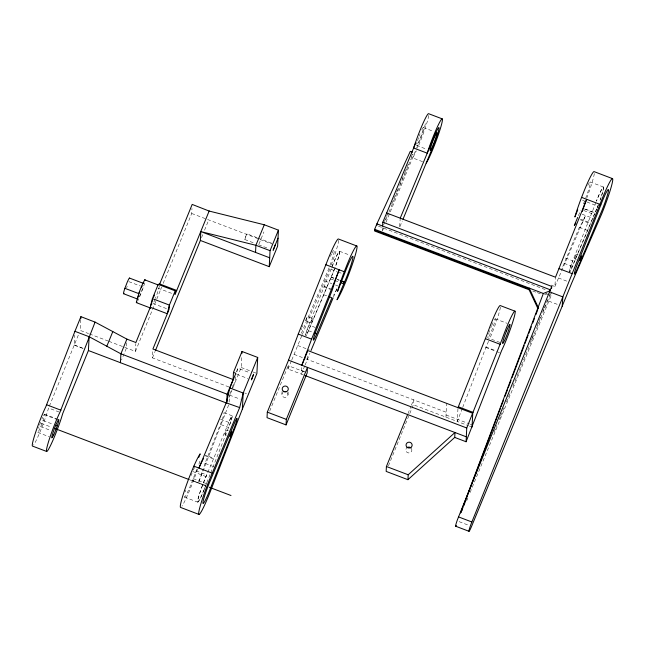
<?xml version="1.0" encoding="UTF-8"?>
<svg xmlns="http://www.w3.org/2000/svg" width="645" height="645" viewBox="0 0 645 645"><rect width="100%" height="100%" fill="white"/><g stroke="black" fill="none" stroke-linecap="round" stroke-linejoin="round"><path stroke-width="0.48" stroke-dasharray="3.23 2.42" d="M301.554 370.778L301.836 365.255M83.092 348.502L74.231 345.131L74.739 335.215M80.77 319.606L80.23 330.417L88.55 333.578M126.71 342.809L126.444 347.994L121.574 359.95M108.884 341.318L135.434 351.412L135.837 343.519M228.935 386.984L152.454 357.886L152.8 350.985M163.193 283.373L191.718 213.471L191.976 208.44M232.668 388.403L232.821 385.468M233.039 387.492L241.198 367.489L241.714 357.483M281.938 394.135L282.083 391.378M303.271 374.85L288.057 369.061L288.226 365.707L306.238 372.56M287.993 394.813L288.138 392.055M307.383 359.442L307.633 354.508M388.443 465.827L413.356 404.754L413.606 399.836L411.357 405.35M445.953 417.154L446.654 403.367M457.95 408.672L457.297 421.467L468.56 425.756M229.128 402.02L229.435 396.094M235.675 376.849L235.481 380.421L232.482 387.758M399.658 226.548L400.166 219.107M551.112 285.09L554.877 286.525L555.498 277.213M382.275 230.555L382.477 227.693M470.092 492.514L551.104 295.733L551.37 291.935M159.307 286.033L159.251 286.549A12.191 1.072 -69.2 0 1 155.413 298.361M226.564 435.165C223.122 435.496 225.96 428.087 228.29 430.61M213.326 466.085L213.221 466.504L204.997 463.376L221.283 422.088A9.844 0.863 -69.2 0 0 224.025 413.05M324.169 286.719L324.282 286.283L330.683 288.718M588.055 222.469L588.167 222.025L580.855 219.244M184.317 496.424A18.012 1.58 -69.2 0 0 190.735 484.967L197.096 468.681M193.178 478.614L206.448 483.661L205.715 485.669L192.444 480.622M236.36 371.722L237.957 368.239L249.962 372.802M206.4 483.645L204.013 489.853A17.399 1.532 -69.2 0 1 197.813 500.923A17.399 1.532 -69.2 0 1 204.304 480.751L229.668 420.242A9.844 0.863 -69.2 0 1 232.248 416.178A9.844 0.863 -69.2 0 1 229.507 425.216L228.604 427.522L220.372 424.394M305.504 335.061A9.232 0.814 -69.2 0 1 308.882 325.153L331.812 267.215M594.964 205.078L595.738 202.99M462.328 408.341L457.297 421.467L413.356 404.754M462.691 407.406L486.83 345.051A24.373 2.145 -69.2 0 0 488.942 340.471M40.659 422.169L39.208 426.087L50.737 430.473M228.661 404.931L198.442 482.766A29.065 2.556 -69.2 0 0 203.264 469.1M197.62 468.988A29.065 2.556 -69.2 0 1 193.395 480.847L190.646 487.862A29.065 2.556 -69.2 0 1 181.93 506.18M204.336 489.192L205.626 485.895L190.114 479.961M198.878 464.166L199.95 461.457A29.065 2.556 -69.2 0 1 199.434 463.239M236.836 371.923L237.957 368.239M206.763 482.718L210.367 473.728M210.73 472.825L228.58 427.433A9.232 0.814 -69.2 0 0 232.023 416.726A9.232 0.814 -69.2 0 0 228.733 422.604M324.282 286.283L324.024 286.936L331.337 289.718M490.748 327.999L491.393 326.354M588.167 222.025L587.909 222.678L579.686 219.55M331.861 267.248L333.513 263.071A17.399 1.532 -69.2 0 1 339.464 251.961A17.399 1.532 -69.2 0 1 335.126 267.248M49.343 406.173L78.351 335.013M135.434 351.412L161.677 287.098M152.454 357.886L155.114 351.364M201.514 237.658L203.03 233.933M204.554 230.201L208.738 219.945M258.967 244.02L263.91 231.894M229.862 394.184L232.111 388.677M228.927 397.586L231.918 390.241M269.675 411.163L288.226 365.707M288.057 369.061L291.427 360.805M291.806 359.886L301.949 335.327M301.384 374.132L304.762 365.868M305.133 364.957L309.923 353.21M407.987 413.622L410.986 406.269M530.569 341.519L531.714 338.722M532.093 337.786L533.23 334.989M537.027 325.669L538.93 321.008M539.309 320.073L540.446 317.276M542.727 311.68L543.864 308.891M544.243 307.955L546.138 303.295M546.525 302.36L547.661 299.562M549.177 295.837L550.322 293.04M494.191 431.844L496.86 425.313M499.149 419.718L500.294 416.92M500.673 415.985L504.1 407.592M506.39 401.996L510.582 391.741M512.872 386.137L550.612 293.798M382.59 230.588L383.719 227.83M554.877 286.525L585.539 215.511A29.065 2.556 -69.2 0 1 579.371 227.298L563.246 265.45A9.844 0.863 -69.2 0 1 561.69 268.634M466.649 500.875L468.181 497.158M126.622 287.735L126.694 287.557A8.393 0.742 -69.2 0 0 127.218 286.195M385.984 222.299L416.307 148.898M416.678 147.995L421.072 137.208A15.037 1.322 -69.2 0 0 424.837 122.711M399.981 226.556L402.262 221.033M384.476 221.42L387.532 214.059M391.733 203.941L396.32 192.903M396.699 191.984L397.844 189.227M399.755 184.623L404.342 173.586M404.721 172.667L408.156 164.386M411.212 157.025L413.123 152.43M383.63 224.936L388.596 212.979M388.975 212.06L413.042 154.107M194.597 467.206L193.484 469.874L206.755 474.93L206.005 476.574A18.012 1.58 -69.2 0 0 197.668 500.722A18.012 1.58 -69.2 0 0 204.013 490.015M302.336 334.408L327.499 274.552A29.065 2.556 -69.2 0 0 330.256 267.57M333.465 297.087L336.948 288.791M205.239 455.773L213.463 458.901L213.721 458.305L205.497 455.168M332.151 266.337A18.012 1.58 -69.2 0 1 339.738 251.623A18.012 1.58 -69.2 0 1 332.82 273.295L307.592 332.836A9.844 0.863 -69.2 0 1 306.028 336.021M578.42 215.672L580.653 210.383M584.394 208.972L595.013 213.011L571.47 268.578A9.844 0.863 -69.2 0 1 569.914 271.763M491.716 325.531L492.675 323.266A10.223 0.895 -69.2 0 1 493.562 321.347M594.376 214.237L572.405 266.232A9.232 0.814 -69.2 0 1 569.583 272.005M595.537 211.641L596.714 208.867M596.706 209.044L595.101 212.81L584.483 208.77M310.842 322.895L312.503 318.388L307.399 316.445L306.125 319.194L305.657 321L310.769 322.943L312.503 318.388M224.855 434.52L226.589 429.957M257.008 237.65L246.946 233.821L245.616 236.562L244.778 239.513L254.839 243.342M244.778 239.513L246.946 233.821M323.629 294.733L327.37 296.071M305.657 321L307.399 316.445M587.514 230.475L579.371 227.298M578.089 254.783C575.735 252.243 572.945 259.669 576.348 259.33M574.647 258.685L576.388 254.13M544.606 294.628L547.145 293.612M532.754 291.056L536.422 292.354M537.341 292.685L541.01 293.983M603.486 187.018L590.207 181.971A18.012 1.58 -69.2 0 1 585.805 197.91M423.346 127.533L433.327 131.33M582.532 200.329L586.071 201.675M586.958 202.014L594.924 205.046L572.768 260.894A9.232 0.814 -69.2 0 0 569.221 271.771M416.541 145.399L426.522 149.197M583.685 210.504L594.303 214.543M582.169 214.229L593.537 218.558M422.58 161.669L412.598 157.872L413.324 156.775A24.373 2.145 -69.2 0 0 416.315 150.809M565.439 258.008L572.752 260.79L571.841 263.079A9.844 0.863 -69.2 0 0 569.172 271.287M564.141 263.337L572.365 266.474M558.393 277.947L567.278 281.325M378.43 226.153L546.678 290.153M545.476 293.596L551.104 295.733M548.887 301.159L558.659 304.875M339.601 251.276L350.219 255.315M495.207 318.799L507.188 323.355M257.927 237.997L271.65 243.213M191.718 213.471L259 239.069M259.935 239.424L272.037 244.028M331.046 269.296L337.238 271.658M338.125 271.988L341.665 273.335M258.5 244.737L267.651 248.212M331.224 277.068L333.876 278.076M337.416 279.422L339.181 280.091M331.135 277.269L333.788 278.277M337.327 279.624L339.101 280.293M499.915 342.455L487.934 337.899A10.223 0.895 -69.2 0 1 488.007 336.44M330.425 278.801L333.965 280.148M334.852 280.486L339.27 282.171M324.782 280.954L331.885 283.655M335.44 285.009L338.109 286.025M485.846 346.954L495.981 350.815M485.677 347.389L495.82 351.243M496.739 351.589L499.504 352.646M315.268 327.475L308.866 325.04L307.963 327.338A9.844 0.863 -69.2 0 0 305.287 335.545M308.487 330.724L313.059 332.465M158.009 288.146L172.344 293.604M297.692 345.47L309.237 349.856M128.815 281.639L140.336 286.025M294.056 354.379L304.714 358.435M305.601 358.765L446.203 412.236M152.873 303.44L167.2 308.891M446.066 414.993L469.391 423.862M470.31 424.216L472.156 424.918M469.431 426.087L471.181 426.748M301.57 370.456L304.375 371.528M241.198 367.489L252.276 371.705M253.203 372.052L255.968 373.108M236.715 374.277L247.793 378.494M89.478 333.933L107.957 340.963M244.673 392.966L246.511 393.668M229.491 395.103L240.15 399.166M74.24 344.954L83.108 348.324M223.92 412.679L232.152 415.807M220.542 419.25L228.765 422.378M459.127 521.652L468.899 525.369M59.227 412.074L48.593 408.027L47.182 412.631A24.373 2.145 -69.2 0 1 33.661 444.986M44.529 414.187L57.824 419.242M44.126 414.614L57.421 419.669M192.734 471.519L206.005 476.574M43.062 420.492L52.817 424.2M193.395 480.847L205.553 485.467M41.135 423.289L51.415 427.2M37.749 432.4L49.278 436.786M184.502 497.093L197.773 502.149M500.399 307.23A24.373 2.145 -69.2 0 1 489.692 338.746M494.304 319.904A10.223 0.895 -69.2 0 1 493.723 325.024A10.223 0.895 -69.2 0 1 488.273 337.666M488.604 334.223A10.223 0.895 -69.2 0 1 489.039 332.82M489.281 332.07A10.223 0.895 -69.2 0 1 489.829 330.482M411.639 448.864A3.048 2.927 2.9 0 1 408.503 452.935A3.048 2.927 2.9 0 1 406.39 448.283M287.347 392.66A3.048 2.927 2.9 0 1 287.065 396.602A3.048 2.927 2.9 0 1 282.953 396.667A3.048 2.927 2.9 0 1 282.518 392.732M336.819 288.871A29.065 2.556 -69.2 0 1 333.505 295.442M338.657 240.303A29.065 2.556 -69.2 0 1 330.595 266.691M334.489 268.941A17.399 1.532 -69.2 0 1 332.836 273.117L308.528 330.482A9.232 0.814 -69.2 0 1 306.198 335.513M331.981 253.162A17.399 1.532 -69.2 0 1 334.287 251.59A17.399 1.532 -69.2 0 1 329.7 266.159M329.055 267.844A17.399 1.532 -69.2 0 1 327.725 271.182L303.416 328.547A9.232 0.814 -69.2 0 1 301.094 333.57M330.425 256.42A17.399 1.532 -69.2 0 1 331.53 254.066M301.344 329.797A9.232 0.814 -69.2 0 1 301.82 328.402M302.344 326.934A9.232 0.814 -69.2 0 1 302.9 325.427M204.997 463.376A29.065 2.556 -69.2 0 1 203.586 468.076M185.268 491.901A18.012 1.58 -69.2 0 1 185.768 490.216M191.033 475.542A18.012 1.58 -69.2 0 1 192.065 473.075M155.123 299.087A12.191 1.072 -69.2 0 1 152.873 304.343M43.529 415.638A9.748 0.855 -69.2 0 1 42.223 422.838A9.748 0.855 -69.2 0 1 37.66 431.408M38.507 428.24A9.748 0.855 -69.2 0 1 38.958 426.837M41.893 419.137A9.748 0.855 -69.2 0 1 42.764 417.178M142.384 288.887A8.393 0.742 -69.2 0 1 141.142 292.274M140.61 293.612A8.393 0.742 -69.2 0 1 139.328 296.571M144.682 282.849A12.191 1.072 -69.2 0 1 143.448 286.872M143.134 287.799A12.191 1.072 -69.2 0 1 141.231 292.967M140.941 293.693A12.191 1.072 -69.2 0 1 137.74 300.868M421.798 129.919A9.562 0.839 -69.2 0 1 421.572 134.474A9.562 0.839 -69.2 0 1 416.452 145.012M416.606 144.037A9.562 0.839 -69.2 0 1 416.993 142.553M417.573 140.65A9.562 0.839 -69.2 0 1 418.879 136.917M419.169 136.135A9.562 0.839 -69.2 0 1 420.072 133.838M428.748 115.487A24.373 2.145 -69.2 0 1 417.549 148.044M600.027 200.337A18.012 1.58 -69.2 0 0 603.357 187.002A18.012 1.58 -69.2 0 0 596.375 201.208L597.391 198.813A17.399 1.532 -69.2 0 1 603.228 187.574A17.399 1.532 -69.2 0 1 600.221 199.627M598.415 204.715A18.012 1.58 -69.2 0 1 597.044 208.198M584.459 201.417A18.012 1.58 -69.2 0 1 583.427 203.989M587.829 185.341A18.012 1.58 -69.2 0 1 589.635 182.317M594.311 173.537A29.065 2.556 -69.2 0 1 586.974 197.547M598.366 204.691A17.399 1.532 -69.2 0 1 597.044 208.053"/><path stroke-width="0.97" d="M255.541 252.413L255.896 245.294L264.273 224.774L278.43 230.144L277.616 246.156L269.247 266.667L200.369 240.456L200.821 231.41M529.085 289.758L529.166 288.073L538.156 307.246L538.059 308.907L529.085 289.758L374.584 230.983L374.672 229.306L376.89 223.863L410.284 151.349L412.413 152.155M466.319 436.826L466.746 427.99L502.165 339.036A24.373 2.145 -69.2 0 1 515.202 312.172A24.373 2.145 -69.2 0 1 501.576 350.662L466.069 441.744L454.725 437.423L407.946 479.695L386.161 471.406L386.411 466.496L407.608 414.541L466.319 436.826L466.069 441.744M472.051 427.079L472.745 413.292L307.834 350.566L301.836 365.255L311.591 339.149L339.206 269.803A29.065 2.556 -69.2 0 0 332.514 289.411L316.187 330.466A9.844 0.863 -69.2 0 0 313.341 339.705A9.844 0.863 -69.2 0 0 315.816 335.964L331.941 297.813L329.2 296.764M80.819 318.63L80.915 316.663L95.081 322.113L126.896 339.117L135.885 342.535L150.277 307.262L152.389 298.627L158.202 284.389L159.71 283.985L176.73 290.46L175.222 290.863L158.202 284.389M46.65 451.468L32.468 446.074A24.373 2.145 -69.2 0 1 35.999 431.231A24.373 2.145 -69.2 0 1 45.876 406.592L74.933 331.32L89.123 336.714L88.413 350.525L62.775 413.421L61.364 418.033A24.373 2.145 -69.2 0 1 49.351 447.832A24.373 2.145 -69.2 0 1 48.238 442.68A24.373 2.145 -69.2 0 1 60.058 411.986L95.081 322.113M120.446 362.708L120.897 353.815L126.896 339.117M159.71 283.985L192.178 204.417L209.19 211.068L264.273 224.774M233.119 379.607L233.482 372.391L242.02 351.477L257.71 357.443L256.895 373.463L242.367 409.067L209.02 494.852A29.065 2.556 -69.2 0 1 198.66 513.347A29.065 2.556 -69.2 0 1 209.512 479.646L239.666 407.592L243.197 393.039L257.71 357.443M241.915 353.476L242.02 351.477M242.367 409.067L243.197 393.039L229.87 387.968L235.86 373.278L233.482 372.391M269.247 266.667L270.053 250.671L278.43 230.144M356.822 246.003L338.448 239.005A29.065 2.556 -69.2 0 0 328.636 257.758L298.256 334.078L288.508 360.184L267.304 412.139L267.03 417.662L286.058 424.902L307.173 372.915L307.455 367.4L286.332 419.379L286.058 424.902M376.809 225.54L376.89 223.863L550.524 289.887M454.725 437.423L454.967 432.505L408.204 474.768L407.946 479.695M562.214 306.222L562.843 296.91L602.728 197.386A29.065 2.556 -69.2 0 1 612.75 179.931A29.065 2.556 -69.2 0 1 601.591 214.18L571.72 283.018L471.568 526.385A7.619 0.669 -69.2 0 1 468.939 530.956A7.619 0.669 -69.2 0 1 471.866 521.982L562.843 296.91L549.508 291.838L458.539 516.911A7.619 0.669 -69.2 0 0 455.878 524.53A7.619 0.669 -69.2 0 0 456.321 525.457M382.566 226.016L382.84 222.194L415.832 142.706M551.596 288.331L551.733 286.42L382.84 222.194M275.334 244.737L273.141 250.3L278.019 238.15M229.87 387.968L226.339 402.52L198.918 468.076A29.065 2.556 -69.2 0 1 203.602 458.345M457.998 407.68L487.418 333.433A24.373 2.145 -69.2 0 1 500.246 305.569L514.992 311.18M123.969 293.378A8.393 0.742 -69.2 0 1 124.88 288.315L127.186 282.325A8.393 0.742 -69.2 0 1 129.605 278.229M460.546 513.001L543.348 293.467L550.556 290.597M461.207 512.001L462.272 509.179M463.699 505.414L500.343 408.575M501.052 406.697L503.543 400.11M504.971 396.353L507.462 389.774M508.171 387.887L511.017 380.365M512.082 377.551L524.183 345.583M524.893 343.696L528.094 335.239M528.803 333.352L531.295 326.773M532.722 323.016L534.495 318.316M535.922 314.55L537.704 309.85M344.253 271.722L347.018 264.748A29.065 2.556 -69.2 0 1 357.04 247.293A29.065 2.556 -69.2 0 1 345.881 281.543L343.156 287.944A29.065 2.556 -69.2 0 1 336.988 299.731L346.099 278.35A18.012 1.58 -69.2 0 0 353 256.581A18.012 1.58 -69.2 0 0 345.091 272.263L337.561 291.33A29.065 2.556 -69.2 0 1 344.253 271.722L325.87 264.732M577.735 209.827L574.889 216.978A29.065 2.556 -69.2 0 1 581.588 197.37L584.346 190.396A29.065 2.556 -69.2 0 1 594.158 171.643L612.532 178.641M386.605 212.995L555.498 277.213L586.636 199.289A29.065 2.556 -69.2 0 0 582.266 211.447M74.933 331.32L80.915 316.663M106.828 346.244L112.81 331.586M209.198 210.891L175.029 294.62L175.222 290.863L169.409 305.101L167.297 313.736L150.277 307.262M155.493 350.428L200.369 240.456M227.379 400.279L226.322 402.867L239.666 407.592M461.078 512.114L462.973 507.454M463.731 505.591L464.876 502.794M549.508 291.838L551.733 286.42M403.02 219.195L433.263 145.996A15.037 1.322 -69.2 0 0 439.035 128.274A15.037 1.322 -69.2 0 0 433.851 137.296L400.222 218.171M198.7 457.418L200.192 453.854A29.065 2.556 -69.2 0 0 193.863 466.158L191.13 472.656A29.065 2.556 -69.2 0 0 180.584 507.43L198.958 514.42M311.019 350.533L333.078 298.006M577.678 217.438L574.324 225.379A29.065 2.556 -69.2 0 0 575.888 223.009M426.216 163.056L426.942 161.959A24.373 2.145 -69.2 0 0 439.503 131.298A24.373 2.145 -69.2 0 0 440.172 121.333A24.373 2.145 -69.2 0 0 427.611 151.994L427.248 153.179L413.63 148.003L414.001 146.81A24.373 2.145 -69.2 0 1 428.643 113.705L442.26 118.882M139.038 292.782L139.788 291.693M136.99 302.15L136.28 302.44L139.368 291.871A12.191 1.072 -69.2 0 1 142.755 283.655L143.714 281.728A12.191 1.072 -69.2 0 1 145.165 280.156L144.601 279.938M228.701 394.805L120.897 353.815L89.123 336.714M581.588 197.37L599.963 204.36M559.022 268.634L572.349 273.706M374.672 229.306L543.348 293.467M374.632 230.144L529.126 288.912M270.053 250.671L255.896 245.294L200.813 231.587L269.691 257.798M340.955 280.769L344.494 282.115M340.866 280.97L344.406 282.317M341.044 282.841L343.696 283.848M485.612 338.77L500.351 344.382M314.881 333.159L316.711 333.852M298.256 334.078L311.591 339.149M144.956 279.914L158.259 284.977M129.46 278.06L143.642 283.453M458.369 406.777L473.124 412.389M152.389 298.627L169.409 305.101L168.998 309.568L152.905 349.01L233.119 379.518L227.121 394.208L226.677 403.101L88.413 350.525M124.88 288.315L139.062 293.709M123.622 293.749L136.917 298.804M288.508 360.184L466.746 427.99M136.49 302.682L150.672 308.076A12.191 1.072 -69.2 0 1 150.559 306.835M305.15 375.567L407.608 414.541M267.304 412.139L286.332 419.379M386.411 466.496L408.204 474.768M458.539 516.911L471.866 521.982M455.668 526.223L468.996 531.295M46.795 404.826L60.977 410.22M193.863 466.158L212.245 473.148M55.478 425.216L57.252 425.894M54.22 428.272L189.195 479.614M209.27 487.249L230.991 495.513M406.947 447.735A3.048 2.927 2.9 0 1 411.228 448.21M283.744 391.789A3.048 2.927 2.9 0 1 286.082 391.757M150.954 305.141A12.191 1.072 -69.2 0 1 152.502 300.191M153.55 297.264A12.191 1.072 -69.2 0 1 154.405 295.031M137.667 298.974A8.393 0.742 -69.2 0 1 137.732 298.288M137.998 297.119A8.393 0.742 -69.2 0 1 138.457 295.563M141.376 287.718A8.393 0.742 -69.2 0 1 142.126 286.033M229.975 436.133L231.716 431.989L229.975 436.133M251.502 379.462L251.486 379.897L253.654 374.205L251.502 379.462M579.774 260.266L581.492 256.073L579.774 260.266M211.504 485.588L209.117 491.796A17.399 1.532 -69.2 0 1 202.917 502.866A17.399 1.532 -69.2 0 1 209.415 482.694L233.837 424.547A9.232 0.814 -69.2 0 1 237.134 418.669A9.232 0.814 -69.2 0 1 233.683 429.376L211.504 485.588M600.85 204.933L577.872 262.838A9.232 0.814 -69.2 0 0 574.324 273.714A9.232 0.814 -69.2 0 0 577.509 268.175L601.817 210.81A17.399 1.532 -69.2 0 0 608.501 190.307A17.399 1.532 -69.2 0 0 602.503 200.756L600.85 204.933M506.462 331.143L505.487 333.602A10.223 0.895 -69.2 0 0 503.181 343.051A10.223 0.895 -69.2 0 0 509.292 328.087A10.223 0.895 -69.2 0 0 507.422 328.877L506.462 331.143M407.285 447.453A3.048 2.927 2.9 0 0 412.123 445.437A3.048 2.927 2.9 0 0 407.874 442.414A3.048 2.927 2.9 0 0 407.285 447.453M283.437 391.305A3.048 2.927 2.9 0 0 288.275 389.298A3.048 2.927 2.9 0 0 284.026 386.266A3.048 2.927 2.9 0 0 283.437 391.305M53.696 434.803A9.748 0.855 -69.2 0 0 58.872 419.774A9.748 0.855 -69.2 0 0 53.39 431.489A9.748 0.855 -69.2 0 0 53.696 434.803M432.529 146.399A9.562 0.839 -69.2 0 0 436.955 132.717A9.562 0.839 -69.2 0 0 431.191 145.826A9.562 0.839 -69.2 0 0 432.529 146.399"/></g></svg>
